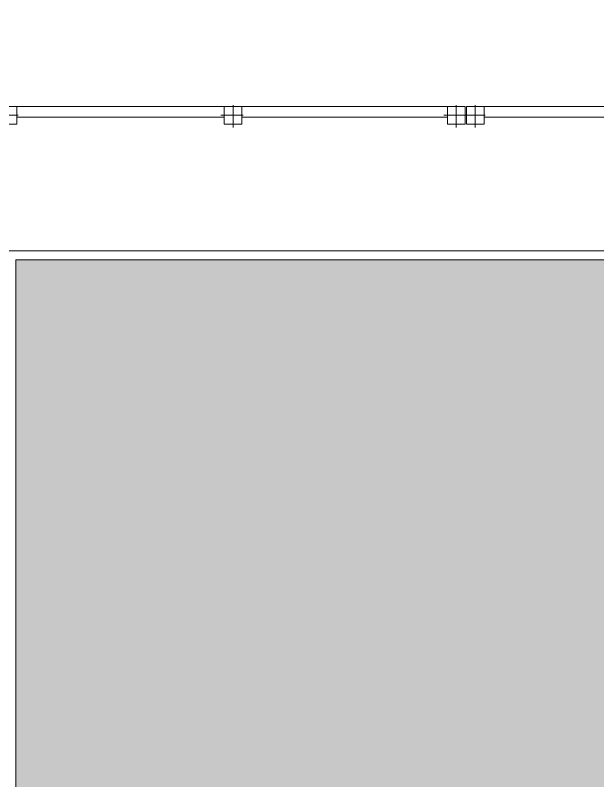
# Model space of a CAD drawing. Header units: metres. Extents: x 349703 to 349913, y 9282546 to 9282694.
# Drawn here: x 349789.54 to 349797.83, y 9282667.94 to 9282678.84 of the extents above; entities that cross this region are included whole.
import ezdxf

# ---------------------------------------------------------------- set-up
doc = ezdxf.new("R2010")
doc.units = ezdxf.units.M
doc.header["$LTSCALE"] = 0.25
doc.linetypes.add('DASHDOT', pattern=[3.556, 2.54, -0.508, 0, -0.508])
doc.layers.add('AREA-VERDE', color=3, linetype='CONTINUOUS', lineweight=9)
doc.layers.add('ARQ-FONDO', color=253, linetype='CONTINUOUS', lineweight=9)

# ---------------------------------------------------------------- blocks, each defined once
blk = doc.blocks.new('cp1-flat-2')
at = {"layer": 'ARQ-FONDO', "linetype": 'DASHDOT', "ltscale": 0.5}
for p, q in [((889467.785, -9185120.998), (889467.74, -9185120.651)), ((889467.936, -9185120.802), (889467.589, -9185120.848)), ((889464.639, -9185121.41), (889464.593, -9185121.063)), ((889464.79, -9185121.214), (889464.443, -9185121.259)), ((889461.466, -9185121.825), (889461.42, -9185121.478)), ((889461.617, -9185121.629), (889461.27, -9185121.674)), ((889458.316, -9185122.237), (889458.27, -9185121.89)), ((889458.467, -9185122.041), (889458.12, -9185122.086))]:
    blk.add_line(p, q, dxfattribs=at)
at = {"layer": 'ARQ-FONDO'}
for points in [[(889467.903, -9185120.933), (889467.87, -9185120.685), (889458.153, -9185121.956), (889458.185, -9185122.204), (889458.433, -9185122.171), (889458.42, -9185122.072), (889461.322, -9185121.693), (889461.335, -9185121.792), (889461.583, -9185121.759), (889461.57, -9185121.66), (889464.495, -9185121.278), (889464.508, -9185121.377), (889464.756, -9185121.344), (889464.743, -9185121.245), (889467.642, -9185120.866), (889467.655, -9185120.965)], [(889467.87, -9185120.685), (889467.622, -9185120.717), (889467.655, -9185120.965), (889467.903, -9185120.933)], [(889464.724, -9185121.096), (889464.476, -9185121.129), (889464.508, -9185121.377), (889464.756, -9185121.344)], [(889461.551, -9185121.511), (889461.303, -9185121.544), (889461.335, -9185121.792), (889461.583, -9185121.759)], [(889458.401, -9185121.924), (889458.153, -9185121.956), (889458.185, -9185122.204), (889458.433, -9185122.171)]]:
    blk.add_lwpolyline(points, close=True, dxfattribs=at)
blk = doc.blocks.new('CERCO PERIMETRICO')
at = {"layer": 'ARQ-FONDO', "xscale": -1, "rotation": 7.453784948315611}
for p in [(40508.084, 18505569.822, 210.136), (40517.904, 18505569.822, 210.136)]:
    blk.add_blockref('cp1-flat-2', p, dxfattribs=at)

msp = doc.modelspace()

# ---------------------------------------------------------------- hatches: boundary and pattern name
at = {"layer": 'AREA-VERDE', "lineweight": 0, "true_color": 0xc4e4b2, "transparency": 33554597}
h = msp.add_hatch(color=3, dxfattribs=at)
h.dxf.hatch_style = 1
h.paths.add_polyline_path([(349809.225, 9282675.356), (349789.55, 9282675.356), (349789.55, 9282661.867), (349809.225, 9282661.867)])

# ---------------------------------------------------------------- linework, layer by layer
at = {"layer": 'ARQ-FONDO'}
for points in [[(349789.42, 9282675.486), (349809.355, 9282675.486), (349809.355, 9282661.737), (349789.42, 9282661.737)], [(349789.55, 9282675.356), (349809.225, 9282675.356), (349809.225, 9282661.867), (349789.55, 9282661.867)]]:
    msp.add_lwpolyline(points, close=True, dxfattribs=at)

# ---------------------------------------------------------------- block references
msp.add_blockref('CERCO PERIMETRICO', (-323.294, 0, -210.136), dxfattribs=at)

doc.saveas('drawing.dxf')
